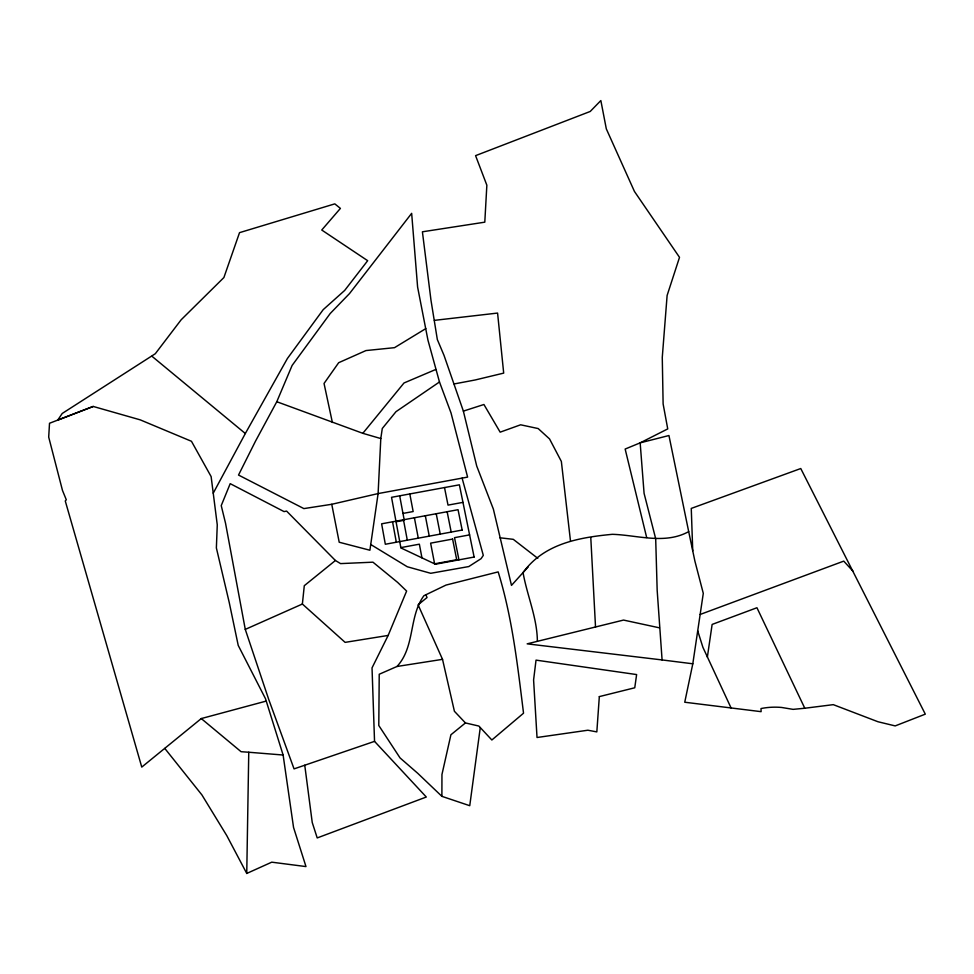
<?xml version="1.0" encoding="UTF-8"?>
<svg xmlns="http://www.w3.org/2000/svg" width="974" height="974" viewBox="0 0 974 974"><rect width="100%" height="100%" fill="white"/><g stroke="black" fill="none" stroke-linecap="round" stroke-linejoin="round"><path stroke-width="1.46" d="M441.892 796.342L441.952 774.513L450.913 734.773L465.438 722.939L478.867 726.056L491.858 739.996L523.537 713.199C517.608 665.79 512.336 617.626 498.164 571.896L446.031 585.07L423.909 595.711C408.642 616.566 415.265 646.773 397.002 666.472L379.227 674.251L378.789 725.496L400.034 757.906L417.785 773.344L441.892 796.342L469.748 805.705L480.279 727.566M246.751 873.447L248.76 752.245L241.077 751.697L201.277 718.569L141.766 767.098L65.258 500.94L66.293 499.784L62.482 490.421L48.7 437.082L49.516 423.264L93.212 406.45L140.256 419.867L191.464 441.283L211.127 476.59L217.263 524.852L216.374 547.924L229.243 602.541L238.228 645.421L265.525 698.772L283.117 755.02L293.551 827.462L305.982 866.58L271.746 862.173L246.751 873.447L226.759 835.582L201.922 794.93L164.789 748.409M537.368 641.355C537.222 617.772 527.08 595.564 523.05 572.578C544.076 543.565 578.873 537.514 612.354 534.312C637.666 535.091 664.877 544.77 688.691 531.609L668.943 435.524L640.161 442.853L625.15 449.051L646.663 537.502M439.481 381.978L395.98 411.685L382.283 428.487L380.797 438.556L378.107 493.575L369.901 550.237L339.208 542.238L331.757 504.288L303.876 508.598L238.52 475.044L255.468 441.234L276.786 401.726L292.115 365.445L330.21 313.518L349.508 293.576L411.661 213.343L417.603 287.05L427.951 340.145L439.481 381.978L451.023 412.939L467.605 477.102L378.107 493.575L331.757 504.288M388.151 635.438L345.125 642.365L302.378 604.026L304.29 585.691L335.409 560.5L340.559 563.605L372.945 562.181L397.66 582.428L406.621 591.06L388.151 635.438L372.031 667.872L374.54 741.36L426.308 797.024L317.207 837.932L312.24 822.519L304.752 765.223M707.368 657.097L712.128 624.431L756.944 607.739L804.792 708.244L833.281 704.652L877.976 721.746L895.191 725.91L925.3 714.149L800.762 468.531L691.26 508.416L692.745 550.846M804.792 708.244L793.092 709.364L781.562 707.453A74.633 69.093 38.7 0 0 762.545 708.256L761.011 708.573L761.108 711.665L684.746 702.23L692.806 663.793L703.289 593.361L694.888 561.073L688.691 531.609M213.233 493.185L245.326 433.515L287.415 358.481L323.21 309.647L344.674 290.435L367.673 260.691L321.749 230.022L340.413 208.399L334.8 203.87L239.531 232.652L223.898 277.541L181.14 319.801L155.316 353.708L62.226 413.463L57.722 420.135L93.212 406.45M276.786 401.726L362.827 433.32L404.003 382.977L435.719 369.487M528.334 566.722L511.484 585.398L493.368 509.11L476.724 466.059L463.368 411.113L444.034 355.413L437.338 339.561L430.983 300.284L422.412 231.8L484.796 222.169L486.854 185.218L475.58 155.645L590.22 111.462L600.848 100.553L606.315 128.872L634.439 191.44L679.511 257.343L667.117 295.451L662.271 357.409L663.124 403.954L667.738 428.913L640.161 442.853L644.082 493.355L655.685 538.707L657.17 590.305L662.089 659.934L692.806 663.793M425.808 328.603L394.519 347.669L365.956 350.567L338.672 362.705L324.038 383.464L332.377 422.473M374.54 741.36L294.051 768.888L268.763 699.551L245.278 629.399L302.378 604.026M700.16 614.46L843.752 561.121L853.054 571.275M463.368 411.113L483.92 404.502L500.161 432.164L520.627 424.798L538.184 428.56L549.555 438.945L561.353 461.433L570.472 540.874M201.277 718.569L265.707 701.219M662.089 659.934L527.165 643.851L623.543 620.073L659.435 627.828M454.127 383.951L475.142 379.982L503.692 373.115L497.58 313.068L434.38 320.361M400.838 547.607L419.356 544.186L421.961 557.871M469.59 534.884L454.517 537.672L458.949 559.855M402.98 513.42L413.159 511.545L409.811 493.952M462.954 502.365L448.016 505.116L444.509 487.56M396.065 521.784L404.259 520.274L399.681 495.815M465.438 722.939L454.408 711.276L442.525 659.349L397.002 666.472M248.76 752.245L283.117 755.02M499.881 537.782L513.274 539.328L537.794 558.346M362.827 433.32L380.797 438.556M370.729 544.503L407.29 566.758L430.715 573.296L468.786 566.564L481.071 558.674L483.299 555.387L462.102 478.124M151.993 356.289L245.326 433.515M335.409 560.5L286.587 511.082L284.055 511.594L230.205 483.664L221.232 505.616L225.53 523.208L245.278 629.399M442.525 659.349L418.089 604.805L427.026 597.537L425.93 594.749M731.072 707.952L702.911 647.333L697.713 630.884M447.139 511.727L451.193 532.072M436.23 513.736L440.236 534.105M425.321 515.745L429.254 536.126M414.4 517.766L418.284 538.159M403.479 519.775L407.302 540.193M392.559 521.796L396.321 542.226M590.792 537.685L595.528 627.122M599.327 696.605L596.831 731.9L587.882 730.22L537.027 737.501L533.594 679.949L536.029 660.129L636.619 674.568L634.756 687.778L599.327 696.605M462.163 530.051L385.327 544.259L381.625 523.817L458.048 509.706L462.163 530.051M452.593 539.085L430.618 543.151L434.611 563.836L456.709 559.733L452.593 539.085M474.119 557.043L435.427 564.226L400.898 547.924L391.536 497.312L459.387 484.821L474.119 557.043"/></g></svg>
